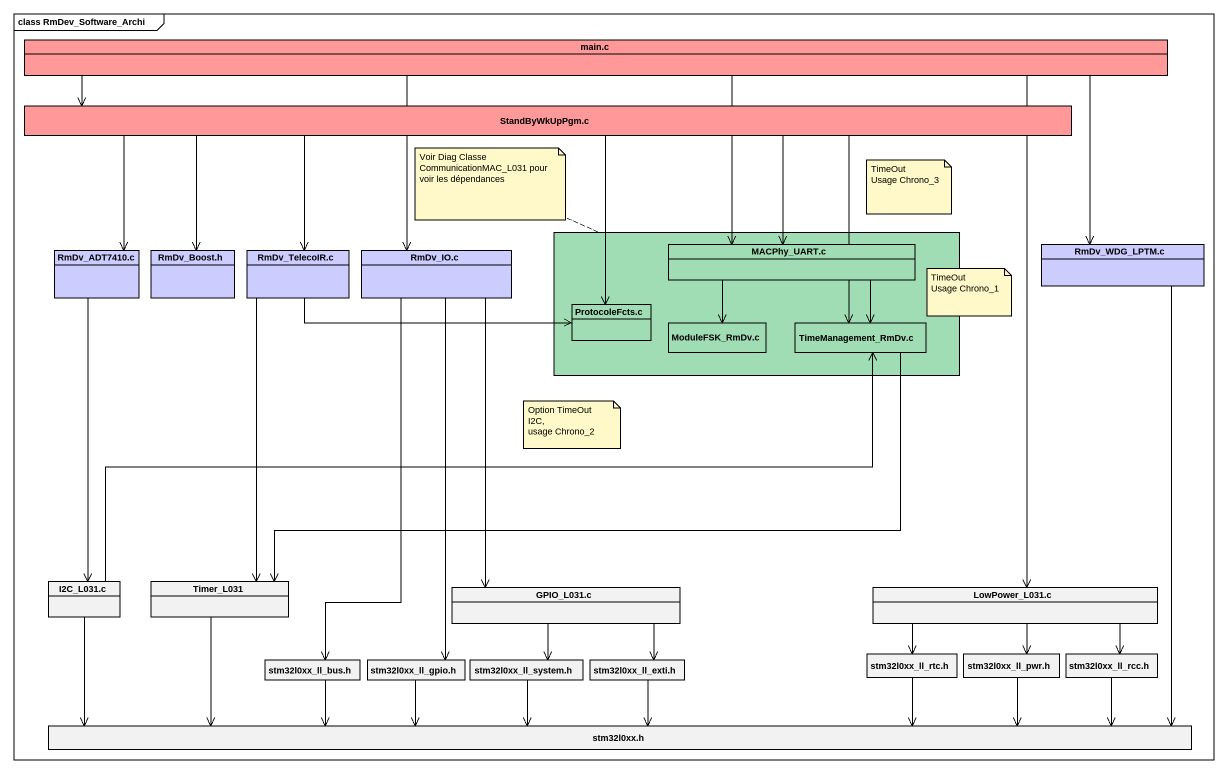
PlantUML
@startuml
mainframe class RmDev_Software_Archi
hide circle
hide empty members
class "main.c" as main_c #FF9999
class "StandByWkUpPgm.c" as StandByWkUpPgm_c #FF9999
rectangle " " as rectangle1 #A0DCB4 {
  class "MACPhy_UART.c" as MACPhy_UART_c #A0DCB4
  class "ProtocoleFcts.c" as ProtocoleFcts_c #A0DCB4
  class "ModuleFSK_RmDv.c" as ModuleFSK_RmDv_c #A0DCB4
  class "TimeManagement_RmDv.c" as TimeManagement_RmDv_c #A0DCB4
}
class "RmDv_ADT7410.c" as RmDv_ADT7410_c #CCCCFF
class "RmDv_Boost.h" as RmDv_Boost_h #CCCCFF
class "RmDv_TelecoIR.c" as RmDv_TelecoIR_c #CCCCFF
class "RmDv_IO.c" as RmDv_IO_c #CCCCFF
class "RmDv_WDG_LPTM.c" as RmDv_WDG_LPTM_c #CCCCFF
class "I2C_L031.c" as I2C_L031_c
class Timer_L031
class "GPIO_L031.c" as GPIO_L031_c
class "LowPower_L031.c" as LowPower_L031_c
class "stm32l0xx_ll_bus.h" as stm32l0xx_ll_bus_h
class "stm32l0xx_ll_gpio.h" as stm32l0xx_ll_gpio_h
class "stm32l0xx_ll_system.h" as stm32l0xx_ll_system_h
class "stm32l0xx_ll_exti.h" as stm32l0xx_ll_exti_h
class "stm32l0xx_ll_rtc.h" as stm32l0xx_ll_rtc_h
class "stm32l0xx_ll_pwr.h" as stm32l0xx_ll_pwr_h
class "stm32l0xx_ll_rcc.h" as stm32l0xx_ll_rcc_h
class "stm32l0xx.h" as stm32l0xx_h
main_c --> StandByWkUpPgm_c
main_c --> RmDv_IO_c
main_c --> MACPhy_UART_c
main_c -right-> RmDv_WDG_LPTM_c
main_c --> LowPower_L031_c
StandByWkUpPgm_c -left-> RmDv_ADT7410_c
StandByWkUpPgm_c -left-> RmDv_Boost_h
StandByWkUpPgm_c --> RmDv_TelecoIR_c
StandByWkUpPgm_c -right-> MACPhy_UART_c
StandByWkUpPgm_c --> ProtocoleFcts_c
StandByWkUpPgm_c --> TimeManagement_RmDv_c
RmDv_ADT7410_c --> I2C_L031_c
RmDv_TelecoIR_c -right-> ProtocoleFcts_c
RmDv_TelecoIR_c --> Timer_L031
RmDv_IO_c --> GPIO_L031_c
RmDv_IO_c --> stm32l0xx_ll_bus_h
RmDv_IO_c --> stm32l0xx_ll_gpio_h
MACPhy_UART_c --> ModuleFSK_RmDv_c
MACPhy_UART_c --> TimeManagement_RmDv_c
RmDv_WDG_LPTM_c --> stm32l0xx_h
TimeManagement_RmDv_c -left-> Timer_L031
I2C_L031_c -right-> TimeManagement_RmDv_c
I2C_L031_c -right-> stm32l0xx_h
Timer_L031 -right-> stm32l0xx_h
GPIO_L031_c --> stm32l0xx_ll_system_h
GPIO_L031_c --> stm32l0xx_ll_exti_h
LowPower_L031_c -left-> stm32l0xx_ll_rtc_h
LowPower_L031_c --> stm32l0xx_ll_pwr_h
LowPower_L031_c --> stm32l0xx_ll_rcc_h
stm32l0xx_ll_bus_h -right-> stm32l0xx_h
stm32l0xx_ll_gpio_h -right-> stm32l0xx_h
stm32l0xx_ll_system_h --> stm32l0xx_h
stm32l0xx_ll_exti_h --> stm32l0xx_h
stm32l0xx_ll_rtc_h -left-> stm32l0xx_h
stm32l0xx_ll_pwr_h -left-> stm32l0xx_h
stm32l0xx_ll_rcc_h -left-> stm32l0xx_h
note left of rectangle1 : Voir Diag Classe CommunicationMAC_L031 pour voir les dépendances
note as N2
  TimeOut
  Usage Chrono_3
end note
note as N3
  TimeOut
  Usage Chrono_1
end note
note as N4
  Option TimeOut I2C,
  usage Chrono_2
end note
@enduml
